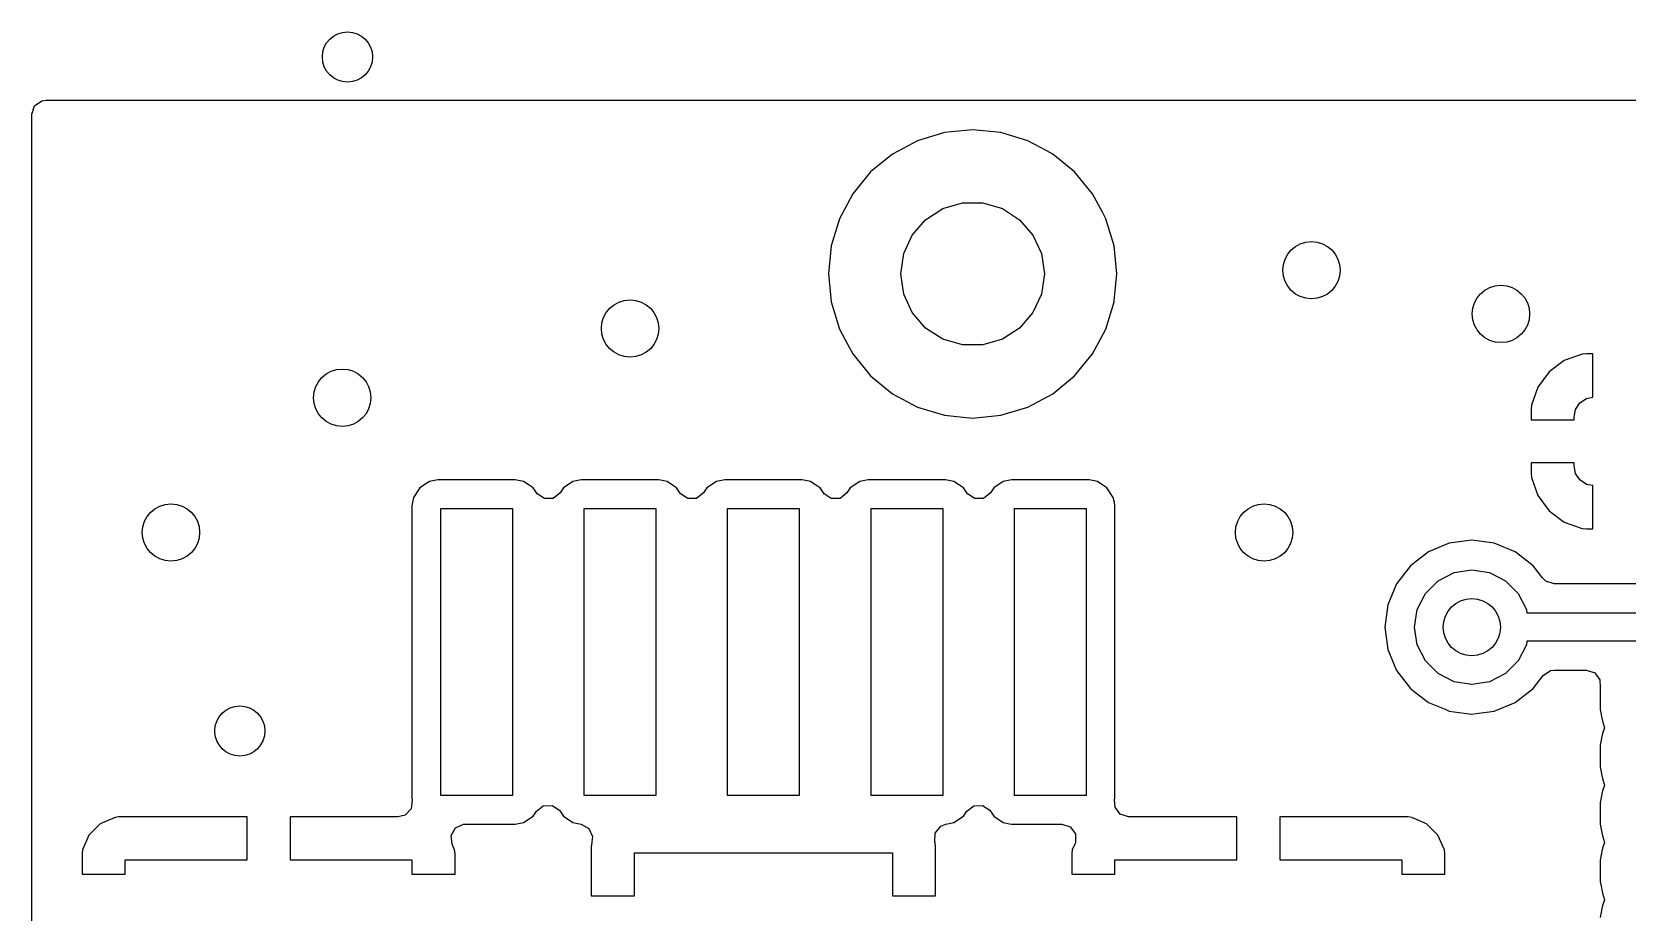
# Model space of a CAD drawing. Extents: x 4.8 to 5.96, y -4.25 to -3.64.
# Drawn here: x 4.8018 to 5.2396, y -3.8842 to -3.6426 of the extents above; entities that cross this region are included whole.
import ezdxf

# ---------------------------------------------------------------- set-up
doc = ezdxf.new("R2010")
doc.units = 0
doc.header["$MEASUREMENT"] = 0
doc.layers.add('BLACK', color=7, linetype='CONTINUOUS')

msp = doc.modelspace()

# ---------------------------------------------------------------- linework, layer by layer
at = {"layer": 'BLACK', "linetype": 'CONTINUOUS'}
for p, q in [((4.80183, -3.66518), (4.80258, -3.66289)), ((4.80258, -3.66289), (4.80452, -3.66147)), ((4.80452, -3.66147), (4.80573, -3.66128)), ((4.80573, -3.66128), (5.95537, -3.66128)), ((4.80183, -3.709), (4.80183, -3.66518)), ((5.04485, -3.67243), (5.03801, -3.67609)), ((5.05228, -3.67018), (5.04485, -3.67243)), ((5.04485, -3.67243), (5.04485, -3.67243)), ((5.06, -3.66942), (5.05228, -3.67018)), ((5.05228, -3.67018), (5.05228, -3.67018)), ((5.06772, -3.67018), (5.06, -3.66942)), ((5.06, -3.66942), (5.06, -3.66942)), ((5.07515, -3.67243), (5.06772, -3.67018)), ((5.06772, -3.67018), (5.06772, -3.67018)), ((5.08038, -3.67523), (5.07515, -3.67243)), ((5.07515, -3.67243), (5.07515, -3.67243)), ((5.03801, -3.67609), (5.03201, -3.68101)), ((5.03801, -3.67609), (5.03801, -3.67609)), ((5.08199, -3.67609), (5.08038, -3.67523)), ((5.08799, -3.68101), (5.08199, -3.67609)), ((5.08199, -3.67609), (5.08199, -3.67609)), ((5.08199, -3.67609), (5.08199, -3.67609)), ((5.03201, -3.68101), (5.02709, -3.68701)), ((5.03201, -3.68101), (5.03201, -3.68101)), ((5.09291, -3.68701), (5.08799, -3.68101)), ((5.08799, -3.68101), (5.08799, -3.68101)), ((5.02709, -3.68701), (5.02343, -3.69385)), ((5.02709, -3.68701), (5.02709, -3.68701)), ((5.05182, -3.69109), (5.0572, -3.68952)), ((5.0572, -3.68952), (5.0628, -3.68952)), ((5.0628, -3.68952), (5.06818, -3.69109)), ((5.09562, -3.69208), (5.09291, -3.68701)), ((5.09291, -3.68701), (5.09291, -3.68701)), ((5.02343, -3.69385), (5.02118, -3.70128)), ((5.02343, -3.69385), (5.02343, -3.69385)), ((5.04344, -3.69836), (5.04711, -3.69412)), ((5.04711, -3.69412), (5.05182, -3.69109)), ((5.06818, -3.69109), (5.07289, -3.69412)), ((5.07289, -3.69412), (5.07656, -3.69836)), ((5.09651, -3.69375), (5.09562, -3.69208)), ((5.09657, -3.69385), (5.09651, -3.69375)), ((5.09882, -3.70128), (5.09657, -3.69385)), ((5.04111, -3.70345), (5.04344, -3.69836)), ((5.07656, -3.69836), (5.07889, -3.70345)), ((5.02118, -3.70128), (5.02042, -3.709)), ((5.02118, -3.70128), (5.02118, -3.70128)), ((5.04031, -3.709), (5.04111, -3.70345)), ((5.07889, -3.70345), (5.07969, -3.709)), ((5.09958, -3.709), (5.09882, -3.70128)), ((5.09882, -3.70128), (5.09882, -3.70128)), ((5.09882, -3.70128), (5.09882, -3.70128)), ((4.80183, -3.76091), (4.80183, -3.709)), ((5.02042, -3.709), (5.02042, -3.709)), ((5.02042, -3.709), (5.02118, -3.71672)), ((5.04111, -3.71455), (5.04031, -3.709)), ((5.07969, -3.709), (5.07889, -3.71455)), ((5.09885, -3.71643), (5.09958, -3.709)), ((5.09958, -3.709), (5.09958, -3.709)), ((5.02118, -3.71672), (5.02118, -3.71672)), ((5.02118, -3.71672), (5.02343, -3.72415)), ((5.04344, -3.71964), (5.04111, -3.71455)), ((5.07889, -3.71455), (5.07656, -3.71964)), ((5.09657, -3.72415), (5.09882, -3.71672)), ((5.09882, -3.71672), (5.09885, -3.71643)), ((5.04711, -3.72388), (5.04344, -3.71964)), ((5.07656, -3.71964), (5.07289, -3.72388)), ((5.02343, -3.72415), (5.02343, -3.72415)), ((5.02343, -3.72415), (5.02608, -3.72909)), ((5.05182, -3.72691), (5.04711, -3.72388)), ((5.07289, -3.72388), (5.06818, -3.72691)), ((5.09291, -3.73099), (5.09657, -3.72415)), ((5.02608, -3.72909), (5.02709, -3.73099)), ((5.0572, -3.72848), (5.05182, -3.72691)), ((5.0628, -3.72848), (5.0572, -3.72848)), ((5.06818, -3.72691), (5.0628, -3.72848)), ((5.02709, -3.73099), (5.02709, -3.73099)), ((5.02709, -3.73099), (5.02709, -3.73099)), ((5.02709, -3.73099), (5.03201, -3.73699)), ((5.08799, -3.73699), (5.09291, -3.73099)), ((5.2224, -3.73282), (5.2182, -3.73592)), ((5.22733, -3.73109), (5.2224, -3.73282)), ((5.2285, -3.73098), (5.22733, -3.73109)), ((5.22733, -3.73109), (5.22733, -3.73109)), ((5.2302, -3.73098), (5.2285, -3.73098)), ((5.2302, -3.74287), (5.2302, -3.73098)), ((5.03201, -3.73699), (5.03201, -3.73699)), ((5.03201, -3.73699), (5.03801, -3.74191)), ((5.08199, -3.74191), (5.08799, -3.73699)), ((5.2182, -3.73592), (5.2151, -3.74012)), ((5.2182, -3.73592), (5.2182, -3.73592)), ((5.03801, -3.74191), (5.03801, -3.74191)), ((5.03801, -3.74191), (5.04485, -3.74557)), ((5.07515, -3.74557), (5.08199, -3.74191)), ((5.2151, -3.74012), (5.21338, -3.74505)), ((5.22848, -3.74321), (5.2302, -3.74287)), ((5.04485, -3.74557), (5.05228, -3.74782)), ((5.06772, -3.74782), (5.07299, -3.74622)), ((5.07299, -3.74622), (5.07515, -3.74557)), ((5.21338, -3.74505), (5.21327, -3.74622)), ((5.21327, -3.74622), (5.21327, -3.74909)), ((5.22508, -3.74831), (5.2255, -3.7462)), ((5.2255, -3.7462), (5.22669, -3.74441)), ((5.22669, -3.74441), (5.22848, -3.74321)), ((5.05228, -3.74782), (5.05228, -3.74782)), ((5.05228, -3.74782), (5.05228, -3.74782)), ((5.05228, -3.74782), (5.06, -3.74858)), ((5.06, -3.74858), (5.06772, -3.74782)), ((5.06, -3.74858), (5.06, -3.74858)), ((5.06, -3.74858), (5.06, -3.74858)), ((5.06772, -3.74782), (5.06772, -3.74782)), ((5.06772, -3.74782), (5.06772, -3.74782)), ((5.21327, -3.74909), (5.21327, -3.74909)), ((5.21327, -3.74909), (5.22508, -3.74909)), ((5.22508, -3.74909), (5.22508, -3.74831)), ((4.80183, -3.86816), (4.80183, -3.76091)), ((5.22508, -3.76091), (5.21327, -3.76091)), ((5.21327, -3.76091), (5.21327, -3.76091)), ((5.21327, -3.76091), (5.21327, -3.76378)), ((5.21327, -3.76378), (5.21338, -3.76495)), ((5.21338, -3.76495), (5.21338, -3.76495)), ((5.21338, -3.76495), (5.2151, -3.76988)), ((5.22508, -3.76169), (5.22508, -3.76091)), ((5.2255, -3.7638), (5.22508, -3.76169)), ((5.22669, -3.76559), (5.2255, -3.7638)), ((4.90832, -3.76777), (4.90658, -3.77038)), ((4.91094, -3.76603), (4.90832, -3.76777)), ((4.90832, -3.76777), (4.90832, -3.76777)), ((4.91324, -3.76557), (4.91094, -3.76603)), ((4.91094, -3.76603), (4.91094, -3.76603)), ((4.93448, -3.76557), (4.91324, -3.76557)), ((4.91324, -3.76557), (4.91324, -3.76557)), ((4.91324, -3.76557), (4.91324, -3.76557)), ((4.93678, -3.76603), (4.93448, -3.76557)), ((4.93448, -3.76557), (4.93448, -3.76557)), ((4.93827, -3.76702), (4.93678, -3.76603)), ((4.93678, -3.76603), (4.93678, -3.76603)), ((4.93678, -3.76603), (4.93678, -3.76603)), ((4.93678, -3.76603), (4.93678, -3.76603)), ((4.93939, -3.76777), (4.93827, -3.76702)), ((4.9403, -3.76914), (4.93939, -3.76777)), ((4.93939, -3.76777), (4.93939, -3.76777)), ((4.94048, -3.76938), (4.9403, -3.76914)), ((4.94249, -3.77072), (4.94048, -3.76938)), ((4.94678, -3.76914), (4.94489, -3.77063)), ((4.94769, -3.76777), (4.94678, -3.76914)), ((4.95031, -3.76603), (4.94769, -3.76777)), ((4.94769, -3.76777), (4.94769, -3.76777)), ((4.95261, -3.76557), (4.95031, -3.76603)), ((4.95031, -3.76603), (4.95031, -3.76603)), ((4.97385, -3.76557), (4.95261, -3.76557)), ((4.95261, -3.76557), (4.95261, -3.76557)), ((4.95261, -3.76557), (4.95261, -3.76557)), ((4.97615, -3.76603), (4.97385, -3.76557)), ((4.97385, -3.76557), (4.97385, -3.76557)), ((4.97764, -3.76702), (4.97615, -3.76603)), ((4.97615, -3.76603), (4.97615, -3.76603)), ((4.97615, -3.76603), (4.97615, -3.76603)), ((4.97615, -3.76603), (4.97615, -3.76603)), ((4.97876, -3.76777), (4.97764, -3.76702)), ((4.97967, -3.76914), (4.97876, -3.76777)), ((4.97876, -3.76777), (4.97876, -3.76777)), ((4.97985, -3.76938), (4.97967, -3.76914)), ((4.98186, -3.77072), (4.97985, -3.76938)), ((4.98615, -3.76914), (4.98426, -3.77063)), ((4.98706, -3.76777), (4.98615, -3.76914)), ((4.98707, -3.76777), (4.98706, -3.76777)), ((4.98968, -3.76603), (4.98707, -3.76777)), ((4.99198, -3.76557), (4.98968, -3.76603)), ((4.98968, -3.76603), (4.98968, -3.76603)), ((5.01322, -3.76557), (4.99198, -3.76557)), ((4.99198, -3.76557), (4.99198, -3.76557)), ((4.99198, -3.76557), (4.99198, -3.76557)), ((5.01552, -3.76603), (5.01322, -3.76557)), ((5.01322, -3.76557), (5.01322, -3.76557)), ((5.01701, -3.76702), (5.01552, -3.76603)), ((5.01552, -3.76603), (5.01552, -3.76603)), ((5.01552, -3.76603), (5.01552, -3.76603)), ((5.01552, -3.76603), (5.01552, -3.76603)), ((5.01813, -3.76777), (5.01701, -3.76702)), ((5.01904, -3.76914), (5.01813, -3.76777)), ((5.01813, -3.76777), (5.01813, -3.76777)), ((5.01922, -3.76938), (5.01904, -3.76914)), ((5.02123, -3.77072), (5.01922, -3.76938)), ((5.02552, -3.76914), (5.02363, -3.77063)), ((5.02643, -3.76777), (5.02552, -3.76914)), ((5.02644, -3.76777), (5.02643, -3.76777)), ((5.02905, -3.76603), (5.02644, -3.76777)), ((5.03135, -3.76557), (5.02905, -3.76603)), ((5.02905, -3.76603), (5.02905, -3.76603)), ((5.05259, -3.76557), (5.03135, -3.76557)), ((5.03135, -3.76557), (5.03135, -3.76557)), ((5.03135, -3.76557), (5.03135, -3.76557)), ((5.05489, -3.76603), (5.05259, -3.76557)), ((5.05259, -3.76557), (5.05259, -3.76557)), ((5.05638, -3.76702), (5.05489, -3.76603)), ((5.05489, -3.76603), (5.05489, -3.76603)), ((5.05489, -3.76603), (5.05489, -3.76603)), ((5.05489, -3.76603), (5.05489, -3.76603)), ((5.0575, -3.76777), (5.05638, -3.76702)), ((5.05841, -3.76914), (5.0575, -3.76777)), ((5.0575, -3.76777), (5.0575, -3.76777)), ((5.05859, -3.76938), (5.05841, -3.76914)), ((5.0606, -3.77072), (5.05859, -3.76938)), ((5.06489, -3.76914), (5.063, -3.77063)), ((5.0658, -3.76777), (5.06489, -3.76914)), ((5.06581, -3.76777), (5.0658, -3.76777)), ((5.06842, -3.76603), (5.06581, -3.76777)), ((5.07072, -3.76557), (5.06842, -3.76603)), ((5.06842, -3.76603), (5.06842, -3.76603)), ((5.09196, -3.76557), (5.07072, -3.76557)), ((5.07072, -3.76557), (5.07072, -3.76557)), ((5.07072, -3.76557), (5.07072, -3.76557)), ((5.09426, -3.76603), (5.09196, -3.76557)), ((5.09196, -3.76557), (5.09196, -3.76557)), ((5.09575, -3.76702), (5.09426, -3.76603)), ((5.09426, -3.76603), (5.09426, -3.76603)), ((5.09426, -3.76603), (5.09426, -3.76603)), ((5.09426, -3.76603), (5.09426, -3.76603)), ((5.09687, -3.76777), (5.09575, -3.76702)), ((5.09862, -3.77038), (5.09687, -3.76777)), ((5.22848, -3.76679), (5.22669, -3.76559)), ((5.2302, -3.76713), (5.22848, -3.76679)), ((5.2302, -3.77902), (5.2302, -3.76713)), ((4.90658, -3.77038), (4.90612, -3.77269)), ((4.90612, -3.77269), (4.90612, -3.77269)), ((4.90612, -3.77269), (4.90612, -3.85298)), ((4.90658, -3.77038), (4.90658, -3.77038)), ((4.91402, -3.8522), (4.91402, -3.77346)), ((4.91402, -3.77346), (4.9337, -3.77346)), ((4.9337, -3.77346), (4.9337, -3.8522)), ((4.94489, -3.77063), (4.94249, -3.77072)), ((4.95339, -3.8522), (4.95339, -3.77346)), ((4.95339, -3.77346), (4.97307, -3.77346)), ((4.97307, -3.77346), (4.97307, -3.8522)), ((4.98426, -3.77063), (4.98186, -3.77072)), ((4.99276, -3.8522), (4.99276, -3.77346)), ((4.99276, -3.77346), (5.01244, -3.77346)), ((5.01244, -3.77346), (5.01244, -3.8522)), ((5.02363, -3.77063), (5.02123, -3.77072)), ((5.03213, -3.8522), (5.03213, -3.77346)), ((5.03213, -3.77346), (5.05181, -3.77346)), ((5.05181, -3.77346), (5.05181, -3.8522)), ((5.063, -3.77063), (5.0606, -3.77072)), ((5.0715, -3.8522), (5.0715, -3.77346)), ((5.0715, -3.77346), (5.09118, -3.77346)), ((5.09118, -3.77346), (5.09118, -3.8522)), ((5.0989, -3.77178), (5.09862, -3.77038)), ((5.09907, -3.77269), (5.0989, -3.77178)), ((5.09907, -3.806), (5.09907, -3.77269)), ((5.09907, -3.77269), (5.09907, -3.77269)), ((5.2151, -3.76988), (5.2182, -3.77408)), ((5.2182, -3.77408), (5.2182, -3.77408)), ((5.2182, -3.77408), (5.2224, -3.77718)), ((5.2224, -3.77718), (5.22733, -3.77891)), ((5.197, -3.78215), (5.19083, -3.78297)), ((5.20317, -3.78297), (5.197, -3.78215)), ((5.197, -3.78215), (5.197, -3.78215)), ((5.22733, -3.77891), (5.2285, -3.77902)), ((5.2285, -3.77902), (5.2302, -3.77902)), ((5.18508, -3.78535), (5.18014, -3.78914)), ((5.19083, -3.78297), (5.18508, -3.78535)), ((5.18508, -3.78535), (5.18508, -3.78535)), ((5.19083, -3.78297), (5.19083, -3.78297)), ((5.20892, -3.78535), (5.20317, -3.78297)), ((5.20317, -3.78297), (5.20317, -3.78297)), ((5.20927, -3.78562), (5.20892, -3.78535)), ((5.20892, -3.78535), (5.20892, -3.78535)), ((5.20892, -3.78535), (5.20892, -3.78535)), ((5.21386, -3.78914), (5.20927, -3.78562)), ((5.18014, -3.78914), (5.17635, -3.79408)), ((5.18014, -3.78914), (5.18014, -3.78914)), ((5.18774, -3.79326), (5.19213, -3.79102)), ((5.19213, -3.79102), (5.197, -3.79025)), ((5.197, -3.79025), (5.20187, -3.79102)), ((5.20187, -3.79102), (5.20626, -3.79326)), ((5.2145, -3.78998), (5.21386, -3.78914)), ((5.21386, -3.78914), (5.21386, -3.78914)), ((5.21386, -3.78914), (5.21386, -3.78914)), ((5.21386, -3.78914), (5.21386, -3.78914)), ((5.21386, -3.78914), (5.21386, -3.78914)), ((5.21635, -3.79238), (5.2145, -3.78998)), ((5.17635, -3.79408), (5.17397, -3.79983)), ((5.17635, -3.79408), (5.17635, -3.79408)), ((5.18426, -3.79674), (5.18774, -3.79326)), ((5.20626, -3.79326), (5.20974, -3.79674)), ((5.21651, -3.79259), (5.21635, -3.79238)), ((5.21731, -3.79337), (5.21651, -3.79259)), ((5.2196, -3.79411), (5.21731, -3.79337)), ((5.2567, -3.79411), (5.2196, -3.79411)), ((5.17397, -3.79983), (5.17315, -3.806)), ((5.17397, -3.79983), (5.17397, -3.79983)), ((5.18202, -3.80113), (5.18426, -3.79674)), ((5.20974, -3.79674), (5.21198, -3.80113)), ((5.18125, -3.806), (5.18202, -3.80113)), ((5.21198, -3.80113), (5.21213, -3.80207)), ((5.21213, -3.80207), (5.26669, -3.80201)), ((5.09907, -3.85298), (5.09907, -3.806)), ((5.17315, -3.806), (5.17397, -3.81217)), ((5.17315, -3.806), (5.17315, -3.806)), ((5.18202, -3.81087), (5.18125, -3.806)), ((5.17397, -3.81217), (5.17397, -3.81217)), ((5.17397, -3.81217), (5.17635, -3.81792)), ((5.18426, -3.81526), (5.18202, -3.81087)), ((5.21198, -3.81087), (5.20974, -3.81526)), ((5.21214, -3.80987), (5.21198, -3.81087)), ((5.26669, -3.80981), (5.21214, -3.80987)), ((5.18774, -3.81874), (5.18426, -3.81526)), ((5.20974, -3.81526), (5.20626, -3.81874)), ((5.17635, -3.81792), (5.17635, -3.81792)), ((5.17635, -3.81792), (5.18014, -3.82286)), ((5.19213, -3.82098), (5.18774, -3.81874)), ((5.197, -3.82175), (5.19213, -3.82098)), ((5.20187, -3.82098), (5.197, -3.82175)), ((5.20626, -3.81874), (5.20187, -3.82098)), ((5.21386, -3.82286), (5.21659, -3.8193)), ((5.21659, -3.8193), (5.21858, -3.81794)), ((5.21858, -3.81794), (5.21969, -3.81778)), ((5.21969, -3.81778), (5.22845, -3.81778)), ((5.22845, -3.81778), (5.23074, -3.81852)), ((5.23074, -3.81852), (5.23216, -3.82047)), ((5.23216, -3.82047), (5.23228, -3.82243)), ((5.18014, -3.82286), (5.18014, -3.82286)), ((5.18014, -3.82286), (5.18014, -3.82286)), ((5.18014, -3.82286), (5.18014, -3.82286)), ((5.18014, -3.82286), (5.18032, -3.823)), ((5.18032, -3.823), (5.18508, -3.82665)), ((5.20892, -3.82665), (5.21386, -3.82286)), ((5.23228, -3.82243), (5.23222, -3.82269)), ((5.23222, -3.82269), (5.23222, -3.82857)), ((5.18508, -3.82665), (5.18508, -3.82665)), ((5.18508, -3.82665), (5.18508, -3.82665)), ((5.18508, -3.82665), (5.18969, -3.82856)), ((5.18969, -3.82856), (5.19083, -3.82903)), ((5.19083, -3.82903), (5.19488, -3.82957)), ((5.19488, -3.82957), (5.197, -3.82985)), ((5.197, -3.82985), (5.19823, -3.82968)), ((5.197, -3.82985), (5.197, -3.82985)), ((5.197, -3.82985), (5.197, -3.82985)), ((5.19823, -3.82968), (5.20317, -3.82903)), ((5.20317, -3.82903), (5.20892, -3.82665)), ((5.23222, -3.82857), (5.23222, -3.82857)), ((5.23222, -3.82857), (5.2328, -3.83145)), ((5.2328, -3.83145), (5.2328, -3.83145)), ((5.2328, -3.83145), (5.2328, -3.83145)), ((5.2328, -3.83145), (5.23294, -3.8318)), ((5.23294, -3.8318), (5.23286, -3.83183)), ((5.23286, -3.83183), (5.23338, -3.83366)), ((5.23338, -3.83366), (5.23288, -3.83518)), ((5.2328, -3.83556), (5.23222, -3.83844)), ((5.23222, -3.83844), (5.23222, -3.83844)), ((5.23222, -3.83844), (5.23222, -3.84432)), ((5.23294, -3.83521), (5.2328, -3.83556)), ((5.23288, -3.83518), (5.23294, -3.83521)), ((5.23222, -3.84432), (5.23222, -3.84432)), ((5.23222, -3.84432), (5.2328, -3.84719)), ((5.2328, -3.84719), (5.2328, -3.84719)), ((5.2328, -3.84719), (5.2328, -3.84719)), ((5.2328, -3.84719), (5.23294, -3.84755)), ((5.23294, -3.84755), (5.23286, -3.84758)), ((5.23286, -3.84758), (5.23338, -3.84941)), ((4.9337, -3.8522), (4.91402, -3.8522)), ((4.97307, -3.8522), (4.95339, -3.8522)), ((5.01244, -3.8522), (4.99276, -3.8522)), ((5.05181, -3.8522), (5.03213, -3.8522)), ((5.09118, -3.8522), (5.0715, -3.8522)), ((5.2328, -3.85131), (5.23222, -3.85419)), ((5.23294, -3.85095), (5.2328, -3.85131)), ((5.23338, -3.84941), (5.23288, -3.85093)), ((5.23288, -3.85093), (5.23294, -3.85095)), ((4.90593, -3.85584), (4.9043, -3.85761)), ((4.90622, -3.85345), (4.90593, -3.85584)), ((4.90612, -3.85298), (4.90622, -3.85345)), ((4.93939, -3.8579), (4.9403, -3.85653)), ((4.9403, -3.85653), (4.94219, -3.85504)), ((4.94219, -3.85504), (4.9446, -3.85495)), ((4.9446, -3.85495), (4.9466, -3.85629)), ((4.9466, -3.85629), (4.94678, -3.85653)), ((4.94678, -3.85653), (4.94769, -3.8579)), ((5.0575, -3.8579), (5.05841, -3.85653)), ((5.05841, -3.85653), (5.0603, -3.85504)), ((5.0603, -3.85504), (5.06271, -3.85495)), ((5.06271, -3.85495), (5.06471, -3.85629)), ((5.06471, -3.85629), (5.06489, -3.85653)), ((5.06489, -3.85653), (5.06581, -3.8579)), ((5.09898, -3.85345), (5.09907, -3.85298)), ((5.0991, -3.85542), (5.09898, -3.85345)), ((5.09907, -3.85298), (5.09907, -3.85298)), ((5.10051, -3.85737), (5.0991, -3.85542)), ((5.23222, -3.85419), (5.23222, -3.85419)), ((5.23222, -3.85419), (5.23222, -3.86007)), ((4.82061, -3.86001), (4.81749, -3.86313)), ((4.82465, -3.85822), (4.82061, -3.86001)), ((4.82564, -3.85811), (4.82465, -3.85822)), ((4.86087, -3.85811), (4.82564, -3.85811)), ((4.82564, -3.85811), (4.82564, -3.85811)), ((4.86087, -3.86992), (4.86087, -3.85811)), ((4.86087, -3.85811), (4.86087, -3.85811)), ((4.90239, -3.85811), (4.87268, -3.85811)), ((4.87268, -3.85811), (4.87268, -3.85811)), ((4.87268, -3.85811), (4.87268, -3.86992)), ((4.9043, -3.85761), (4.90239, -3.85811)), ((4.91689, -3.86317), (4.9181, -3.86109)), ((4.9181, -3.86109), (4.9203, -3.86012)), ((4.9203, -3.86012), (4.9207, -3.8601)), ((4.9207, -3.8601), (4.93448, -3.8601)), ((4.93448, -3.8601), (4.93678, -3.85964)), ((4.93448, -3.8601), (4.93448, -3.8601)), ((4.93678, -3.85964), (4.93939, -3.8579)), ((4.94769, -3.8579), (4.95031, -3.85964)), ((4.95031, -3.85964), (4.95254, -3.86009)), ((4.95254, -3.86009), (4.95464, -3.86126)), ((4.95464, -3.86126), (4.95565, -3.86345)), ((5.04977, -3.86253), (5.05128, -3.86065)), ((5.05128, -3.86065), (5.05265, -3.86009)), ((5.05265, -3.86009), (5.05489, -3.85964)), ((5.05489, -3.85964), (5.0575, -3.8579)), ((5.06581, -3.8579), (5.06842, -3.85964)), ((5.06842, -3.85964), (5.07017, -3.85999)), ((5.07017, -3.85999), (5.07072, -3.8601)), ((5.07072, -3.8601), (5.07072, -3.8601)), ((5.07072, -3.8601), (5.07072, -3.8601)), ((5.07072, -3.8601), (5.07072, -3.8601)), ((5.07072, -3.8601), (5.0845, -3.8601)), ((5.0845, -3.8601), (5.08679, -3.86084)), ((5.08679, -3.86084), (5.08821, -3.86279)), ((5.1028, -3.85811), (5.10051, -3.85737)), ((5.13252, -3.85811), (5.1028, -3.85811)), ((5.13252, -3.86992), (5.13252, -3.85811)), ((5.13252, -3.85811), (5.13252, -3.85811)), ((5.17956, -3.85811), (5.14433, -3.85811)), ((5.14433, -3.85811), (5.14433, -3.85811)), ((5.14433, -3.85811), (5.14433, -3.86992)), ((5.18055, -3.85822), (5.17956, -3.85811)), ((5.18459, -3.86001), (5.18055, -3.85822)), ((5.18771, -3.86313), (5.18459, -3.86001)), ((5.23222, -3.86007), (5.23222, -3.86007)), ((5.23222, -3.86007), (5.23277, -3.8628)), ((4.81749, -3.86313), (4.81571, -3.86717)), ((4.91713, -3.86557), (4.91689, -3.86317)), ((4.91784, -3.86717), (4.91713, -3.86557)), ((4.95547, -3.8652), (4.95535, -3.86619)), ((4.95554, -3.86493), (4.95547, -3.8652)), ((4.95565, -3.86345), (4.95554, -3.86493)), ((5.04965, -3.86493), (5.04977, -3.86253)), ((5.04973, -3.8652), (5.04965, -3.86493)), ((5.04984, -3.86619), (5.04973, -3.8652)), ((5.08807, -3.86557), (5.08736, -3.86717)), ((5.08821, -3.8652), (5.08807, -3.86557)), ((5.08821, -3.86279), (5.08821, -3.8652)), ((5.18949, -3.86717), (5.18771, -3.86313)), ((5.23277, -3.8628), (5.2328, -3.86294)), ((5.2328, -3.86294), (5.2328, -3.86294)), ((5.2328, -3.86294), (5.23294, -3.8633)), ((5.23294, -3.8633), (5.23286, -3.86333)), ((5.23286, -3.86333), (5.23338, -3.86515)), ((5.23338, -3.86515), (5.23288, -3.86668)), ((4.80183, -3.90753), (4.80183, -3.86816)), ((4.81571, -3.86717), (4.81559, -3.86816)), ((4.81559, -3.86816), (4.81559, -3.87386)), ((4.8274, -3.87386), (4.8274, -3.86992)), ((4.8274, -3.86992), (4.86087, -3.86992)), ((4.87268, -3.86992), (4.90614, -3.86992)), ((4.90614, -3.86992), (4.90614, -3.87386)), ((4.91795, -3.86816), (4.91784, -3.86717)), ((4.91795, -3.87386), (4.91795, -3.86816)), ((4.91795, -3.86816), (4.91795, -3.86816)), ((4.95535, -3.86619), (4.95535, -3.87976)), ((4.96717, -3.87976), (4.96717, -3.86795)), ((4.96717, -3.86795), (5.03803, -3.86795)), ((5.03803, -3.86795), (5.03803, -3.87976)), ((5.04984, -3.87976), (5.04984, -3.86619)), ((5.04984, -3.86619), (5.04984, -3.86619)), ((5.08736, -3.86717), (5.08724, -3.86816)), ((5.08724, -3.86816), (5.08724, -3.87386)), ((5.08736, -3.86717), (5.08736, -3.86717)), ((5.09906, -3.87386), (5.09906, -3.86992)), ((5.09906, -3.86992), (5.13252, -3.86992)), ((5.14433, -3.86992), (5.1778, -3.86992)), ((5.1778, -3.86992), (5.1778, -3.87386)), ((5.18961, -3.86816), (5.18949, -3.86717)), ((5.18961, -3.87386), (5.18961, -3.86816)), ((5.18961, -3.86816), (5.18961, -3.86816)), ((5.2328, -3.86706), (5.23222, -3.86993)), ((5.23222, -3.86993), (5.23222, -3.86993)), ((5.23222, -3.86993), (5.23222, -3.87581)), ((5.23294, -3.8667), (5.2328, -3.86706)), ((5.23288, -3.86668), (5.23294, -3.8667)), ((4.81559, -3.87386), (4.81559, -3.87386)), ((4.81559, -3.87386), (4.8274, -3.87386)), ((4.90614, -3.87386), (4.91795, -3.87386)), ((4.91795, -3.87386), (4.91795, -3.87386)), ((5.08724, -3.87386), (5.08724, -3.87386)), ((5.08724, -3.87386), (5.09906, -3.87386)), ((5.1778, -3.87386), (5.18961, -3.87386)), ((5.18961, -3.87386), (5.18961, -3.87386)), ((5.23222, -3.87581), (5.23222, -3.87581)), ((5.23222, -3.87581), (5.23257, -3.87754)), ((5.23257, -3.87754), (5.2328, -3.87869)), ((5.2328, -3.87869), (5.2328, -3.87869)), ((5.2328, -3.87869), (5.23294, -3.87905)), ((4.95535, -3.87976), (4.95535, -3.87976)), ((4.95535, -3.87976), (4.96717, -3.87976)), ((5.03803, -3.87976), (5.04984, -3.87976)), ((5.04984, -3.87976), (5.04984, -3.87976)), ((5.2328, -3.88281), (5.23222, -3.88568)), ((5.23294, -3.88245), (5.2328, -3.88281)), ((5.23294, -3.87905), (5.23286, -3.87908)), ((5.23286, -3.87908), (5.23338, -3.8809)), ((5.23338, -3.8809), (5.23288, -3.88243)), ((5.23288, -3.88243), (5.23294, -3.88245))]:
    msp.add_line(p, q, dxfattribs=at)
at = {"layer": 'BLACK'}
for centre, radius in [((4.88843, -3.64945), 0.00689), ((5.153, -3.708), 0.00787), ((5.205, -3.72), 0.00787), ((4.966, -3.724), 0.00787), ((4.887, -3.743), 0.00787), ((4.84, -3.78), 0.00787), ((5.14, -3.78), 0.00787), ((5.197, -3.806), 0.00787), ((4.8589, -3.83449), 0.00689)]:
    msp.add_circle(centre, radius, dxfattribs=at)

doc.saveas('drawing.dxf')
